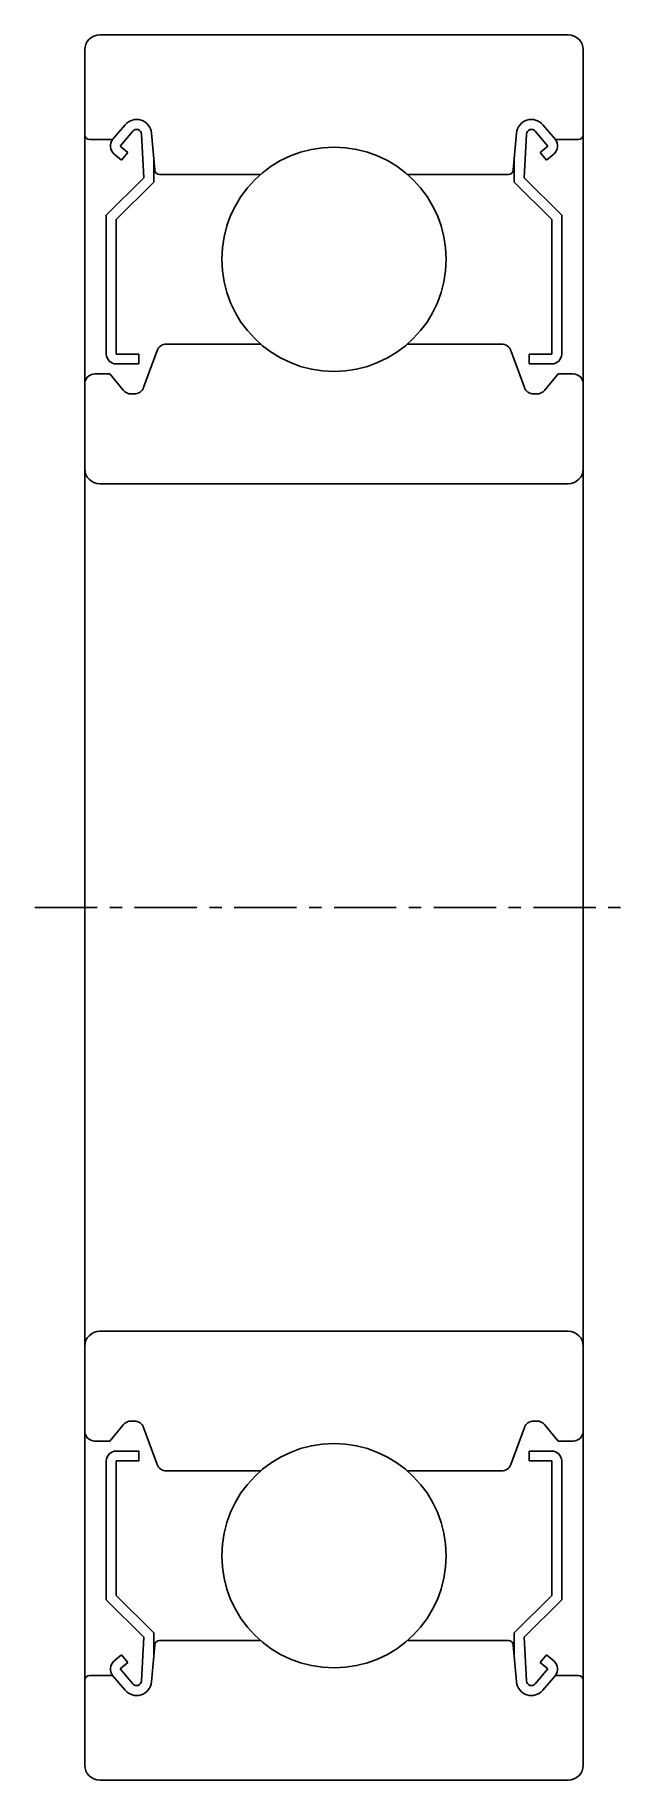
# Model space of a CAD drawing. Extents: x 5.3 to 76, y 5 to 67.5.
# Drawn here: x 64 to 76, y 32.5 to 67.5 of the extents above; entities outside this region: 2.
import ezdxf

# ---------------------------------------------------------------- set-up
doc = ezdxf.new("R2010")
doc.units = 0
doc.linetypes.add('CENTER', pattern=[2, 1.25, -0.25, 0.25, -0.25])
doc.layers.get('0').update_dxf_attribs({"linetype": 'CONTINUOUS'})
doc.layers.add('CENTER', color=1, linetype='CENTER')
doc.styles.get("Standard").update_dxf_attribs({"font": 'txt.shx', "bigfont": 'bigfont.shx'})

msp = doc.modelspace()

# ---------------------------------------------------------------- linework, layer by layer
at = {"color": 7, "linetype": 'CONTINUOUS'}
for p, q in [((65, 67.2), (65, 50)), ((65.3, 67.5), (74.7, 67.5)), ((75, 67.2), (75, 50)), ((65.560022, 65.399974), (65.809631, 65.697479)), ((65.712984, 65.270949), (65.963328, 65.569309)), ((66.139812, 65.509951), (66.183005, 64.633024)), ((66.338315, 65.530785), (66.402972, 64.79127)), ((73.661685, 65.530785), (73.597028, 64.79127)), ((73.860187, 65.509951), (73.816995, 64.633024)), ((74.287015, 65.270949), (74.036672, 65.569309)), ((74.439978, 65.399974), (74.190369, 65.697479)), ((65.1, 65.39998), (65.560027, 65.39998)), ((65.738, 64.98994), (65.5849, 65.118031)), ((65.866004, 65.142945), (65.712984, 65.270949)), ((65.738, 64.98994), (65.866004, 65.142945)), ((74.133996, 65.142945), (74.287015, 65.270949)), ((74.262, 64.98994), (74.133996, 65.142945)), ((74.262, 64.98994), (74.4151, 65.118031)), ((74.9, 65.39998), (74.439973, 65.39998)), ((66.383, 65.01999), (66.383, 64.54997)), ((73.617, 65.01999), (73.617, 64.54997)), ((66.183005, 64.633024), (65.433, 63.88301)), ((66.383, 64.54997), (65.633, 63.79998)), ((66.502592, 64.69998), (68.526037, 64.69998)), ((73.497408, 64.69998), (71.473963, 64.69998)), ((73.617, 64.54997), (74.367, 63.79998)), ((73.816995, 64.633024), (74.567, 63.88301)), ((65.433, 63.88301), (65.433, 61.09998)), ((65.633, 63.79998), (65.633, 61.09999)), ((74.367, 63.79998), (74.367, 61.09999)), ((74.567, 63.88301), (74.567, 61.09998)), ((66.638083, 61.29999), (68.526071, 61.29999)), ((73.361917, 61.29999), (71.473929, 61.29999)), ((66.083, 61.09999), (65.633, 61.09999)), ((66.083, 60.89998), (66.083, 61.09999)), ((66.181844, 60.43156), (66.450154, 61.168419)), ((73.818155, 60.43156), (73.549846, 61.168419)), ((73.917, 61.09999), (74.367, 61.09999)), ((73.917, 60.89998), (73.917, 61.09999)), ((65.2, 60.69998), (65.499991, 60.69998)), ((65.499991, 60.69998), (65.775612, 60.371446)), ((65.633, 60.89998), (66.083, 60.89998)), ((74.367, 60.89998), (73.917, 60.89998)), ((74.500008, 60.69998), (74.224388, 60.371446)), ((74.8, 60.69998), (74.500008, 60.69998)), ((65.928832, 60.29999), (65.993915, 60.29999)), ((74.071167, 60.29999), (74.006085, 60.29999)), ((65.3, 58.5), (74.7, 58.5)), ((65, 32.8), (65, 50)), ((75, 32.8), (75, 50)), ((65.3, 41.5), (74.7, 41.5)), ((65.499991, 39.30002), (65.775612, 39.628554)), ((65.928832, 39.70001), (65.993915, 39.70001)), ((66.181844, 39.56844), (66.450154, 38.831581)), ((73.818155, 39.56844), (73.549846, 38.831581)), ((74.071167, 39.70001), (74.006085, 39.70001)), ((74.500008, 39.30002), (74.224388, 39.628554)), ((65.2, 39.30002), (65.499991, 39.30002)), ((74.8, 39.30002), (74.500008, 39.30002)), ((65.433, 36.11699), (65.433, 38.90002)), ((65.633, 39.10002), (66.083, 39.10002)), ((66.083, 38.90001), (65.633, 38.90001)), ((65.633, 36.20002), (65.633, 38.90001)), ((66.083, 39.10002), (66.083, 38.90001)), ((74.367, 39.10002), (73.917, 39.10002)), ((73.917, 39.10002), (73.917, 38.90001)), ((73.917, 38.90001), (74.367, 38.90001)), ((74.367, 36.20002), (74.367, 38.90001)), ((74.567, 36.11699), (74.567, 38.90002)), ((66.638083, 38.70001), (68.526071, 38.70001)), ((73.361917, 38.70001), (71.473929, 38.70001)), ((66.183005, 35.366976), (65.433, 36.11699)), ((66.383, 35.45003), (65.633, 36.20002)), ((73.617, 35.45003), (74.367, 36.20002)), ((73.816995, 35.366976), (74.567, 36.11699)), ((66.139812, 34.490049), (66.183005, 35.366976)), ((66.383, 34.98001), (66.383, 35.45003)), ((73.617, 34.98001), (73.617, 35.45003)), ((73.860187, 34.490049), (73.816995, 35.366976)), ((65.738, 35.01006), (65.5849, 34.881969)), ((65.738, 35.01006), (65.866004, 34.857055)), ((66.338315, 34.469215), (66.402972, 35.20873)), ((66.502592, 35.30002), (68.526037, 35.30002)), ((73.497408, 35.30002), (71.473963, 35.30002)), ((73.661685, 34.469215), (73.597028, 35.20873)), ((74.262, 35.01006), (74.133996, 34.857055)), ((74.262, 35.01006), (74.4151, 34.881969)), ((65.866004, 34.857055), (65.712984, 34.729051)), ((65.712984, 34.729051), (65.963328, 34.430691)), ((74.287015, 34.729051), (74.036672, 34.430691)), ((74.133996, 34.857055), (74.287015, 34.729051)), ((65.1, 34.60002), (65.560027, 34.60002)), ((65.560022, 34.600026), (65.809631, 34.302521)), ((74.439978, 34.600026), (74.190369, 34.302521)), ((74.9, 34.60002), (74.439973, 34.60002)), ((65.3, 32.5), (74.7, 32.5))]:
    msp.add_line(p, q, dxfattribs=at)
for centre in [(70, 63), (70, 37)]:
    msp.add_circle(centre, 2.25, dxfattribs=at)
for centre, radius, start, end in [((65.3, 67.2), 0.3, 90, 180), ((74.7, 67.2), 0.3, 360, 90), ((66.039455, 65.504656), 0.3, 4.996761, 140.00312), ((73.960545, 65.504656), 0.3, 39.99688, 175.003239), ((65.1, 65.49998), 0.1, 180, 270), ((66.039933, 65.505032), 0.1, 2.819785, 140.001187), ((73.960066, 65.505032), 0.1, 39.998813, 177.180215), ((74.9, 65.49998), 0.1, 270, 0), ((65.713238, 65.271425), 0.2, 140.00312, 230.08226), ((74.286762, 65.271425), 0.2, 309.91774, 39.99688), ((66.502592, 64.79998), 0.1, 184.996761, 270), ((73.497408, 64.79998), 0.1, 270, 355.003239), ((66.638083, 61.09999), 0.2, 90, 159.992146), ((73.361917, 61.09999), 0.2, 20.007854, 90), ((65.633, 61.09998), 0.2, 180, 270), ((74.367, 61.09998), 0.2, 270, 0), ((65.2, 60.49998), 0.2, 90, 180), ((74.8, 60.49998), 0.2, 0, 90), ((65.928832, 60.49999), 0.2, 219.994668, 270), ((65.993915, 60.49999), 0.2, 270, 339.992146), ((74.006085, 60.49999), 0.2, 200.007854, 270), ((74.071167, 60.49999), 0.2, 270, 320.005332), ((74.7, 58.8), 0.3, 270, 0), ((65.3, 58.8), 0.3, 180, 270), ((65.3, 41.2), 0.3, 90, 180), ((74.7, 41.2), 0.3, 360, 90), ((65.928832, 39.50001), 0.2, 90, 140.005332), ((65.993915, 39.50001), 0.2, 20.007854, 90), ((74.006085, 39.50001), 0.2, 90, 159.992146), ((74.071167, 39.50001), 0.2, 39.994668, 90), ((65.2, 39.50002), 0.2, 180, 270), ((74.8, 39.50002), 0.2, 270, 0), ((65.633, 38.90002), 0.2, 90, 180), ((74.367, 38.90002), 0.2, 0, 90), ((66.638083, 38.90001), 0.2, 200.007854, 270), ((73.361917, 38.90001), 0.2, 270, 339.992146), ((66.502592, 35.20002), 0.1, 90, 175.003239), ((73.497408, 35.20002), 0.1, 4.996761, 90), ((65.713238, 34.728575), 0.2, 129.91774, 219.99688), ((74.286762, 34.728575), 0.2, 320.00312, 50.08226), ((65.1, 34.50002), 0.1, 90, 180), ((66.039455, 34.495344), 0.3, 219.99688, 355.003239), ((66.039933, 34.494968), 0.1, 219.998813, 357.180215), ((73.960545, 34.495344), 0.3, 184.996761, 320.00312), ((73.960066, 34.494968), 0.1, 182.819785, 320.001187), ((74.9, 34.50002), 0.1, 0, 90), ((65.3, 32.8), 0.3, 180, 270), ((74.7, 32.8), 0.3, 270, 0)]:
    msp.add_arc(centre, radius, start, end, dxfattribs=at)
at = {"layer": 'CENTER', "color": 1, "linetype": 'CENTER'}
msp.add_line((64, 50), (76, 50), dxfattribs=at)

# ---------------------------------------------------------------- texts
at = {"color": 7, "linetype": 'CONTINUOUS'}
for s, p in [('SUB6003ZZ', (5, 12.5)), ('UB6003ZZ', (5, 5))]:
    msp.add_text(s, height=2, dxfattribs=at).set_placement(p)

doc.saveas('drawing.dxf')
